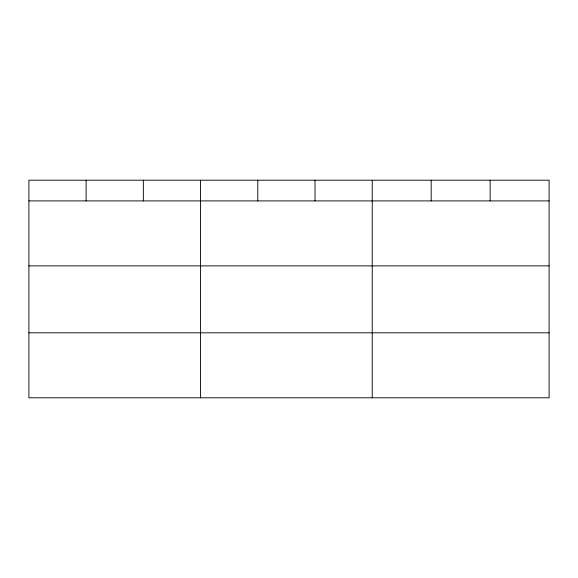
<?xml version="1.0" encoding="UTF-8"?>
<svg xmlns="http://www.w3.org/2000/svg" width="578" height="578" viewBox="0 0 578 578"><rect width="100%" height="100%" fill="white"/><g stroke="black" fill="none" stroke-linecap="round" stroke-linejoin="round"><path stroke-width="0.87" d="M549.1 265.88L549.1 180.206L28.9 180.206L28.9 397.794L549.1 397.794L549.1 265.88L28.9 265.88M28.9 200.913L549.1 200.913M28.9 332.82L549.1 332.82M490.144 180.206L490.144 200.913M431.188 180.206L431.188 200.913M372.232 180.206L372.232 397.794M315.01 180.206L315.01 200.913M257.788 180.206L257.788 200.913M200.566 180.206L200.566 397.794M143.344 180.206L143.344 200.913M86.122 180.206L86.122 200.913"/></g></svg>
